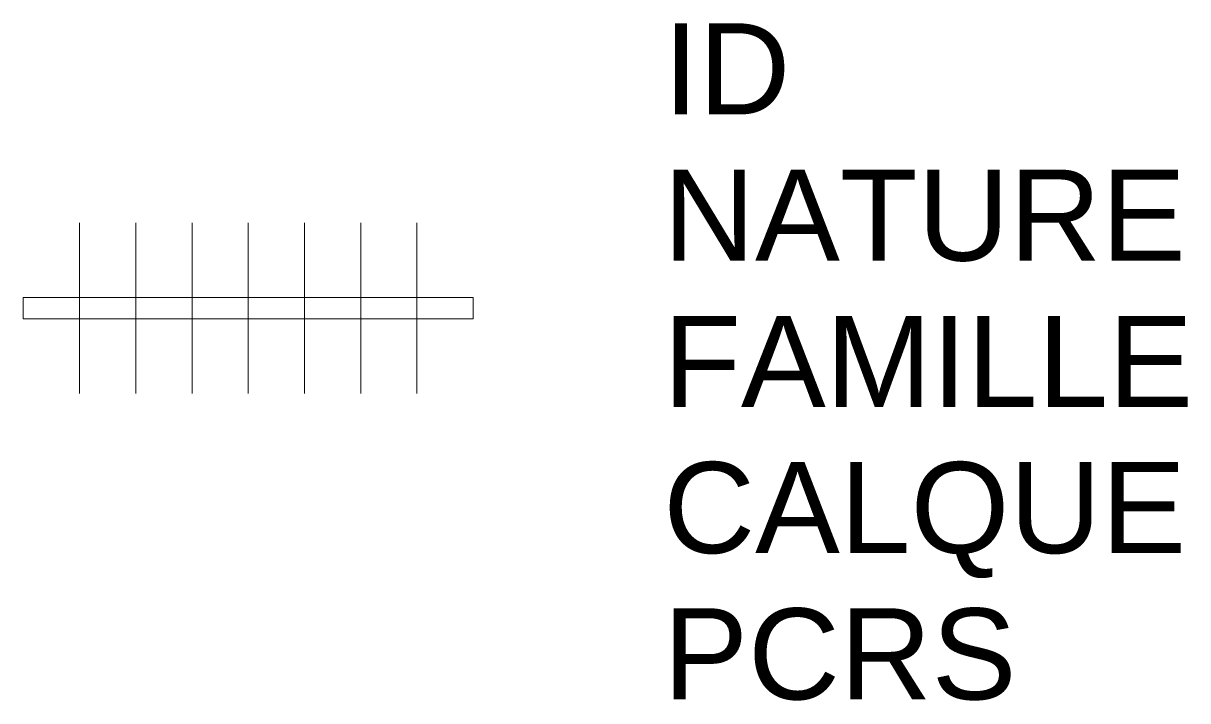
# Model space of a CAD drawing. Header units: metres. Extents: x 3121.55 to 3124.11, y 1780 to 1781.49.
import ezdxf

# ---------------------------------------------------------------- set-up
doc = ezdxf.new("R2010")
doc.units = ezdxf.units.M
doc.linetypes.add('Socle_Continu', pattern=[2.5, 2.5, 0])
doc.layers.add('MOBUR_SCS', color=251, linetype='Socle_Continu', lineweight=13)
doc.styles.get("Standard").update_dxf_attribs({"font": 'arial.ttf'})

msp = doc.modelspace()

# ---------------------------------------------------------------- linework, layer by layer
at = {"layer": 'MOBUR_SCS', "linetype": 'Socle_Continu'}
for p, q in [((3121.6785, 1781.0532), (3121.6785, 1780.6782)), ((3121.8021, 1781.0532), (3121.8021, 1780.6782)), ((3121.9257, 1781.0532), (3121.9257, 1780.6782)), ((3122.0492, 1781.0532), (3122.0492, 1780.6782)), ((3122.1728, 1781.0532), (3122.1728, 1780.6782)), ((3122.2964, 1781.0532), (3122.2964, 1780.6782)), ((3122.42, 1781.0532), (3122.42, 1780.6782))]:
    msp.add_line(p, q, dxfattribs=at)
at = {"layer": 'MOBUR_SCS', "linetype": 'Socle_Continu', "flags": 128}
msp.add_lwpolyline([(3121.5549, 1780.8423), (3122.5436, 1780.8423), (3122.5436, 1780.8891), (3121.5549, 1780.8891)], close=True, dxfattribs=at)

# ---------------------------------------------------------------- texts
at = {"layer": 'MOBUR_SCS', "linetype": 'Socle_Continu', "flags": 9}
for tag, p, s in [('ID', (3122.9612, 1781.2913), 'NP_0930'), ('NATURE', (3122.9612, 1780.97), 'Parc à vélos locatifs'), ('FAMILLE', (3122.9612, 1780.6487), 'Mobilier urbain'), ('CALQUE', (3122.9612, 1780.3275), 'MOBUR_SCS'), ('PCRS', (3122.9612, 1780.0062), 'HabillageSymbole')]:
    msp.add_attdef(tag, p, s, height=0.2, dxfattribs=at)

doc.saveas('drawing.dxf')
